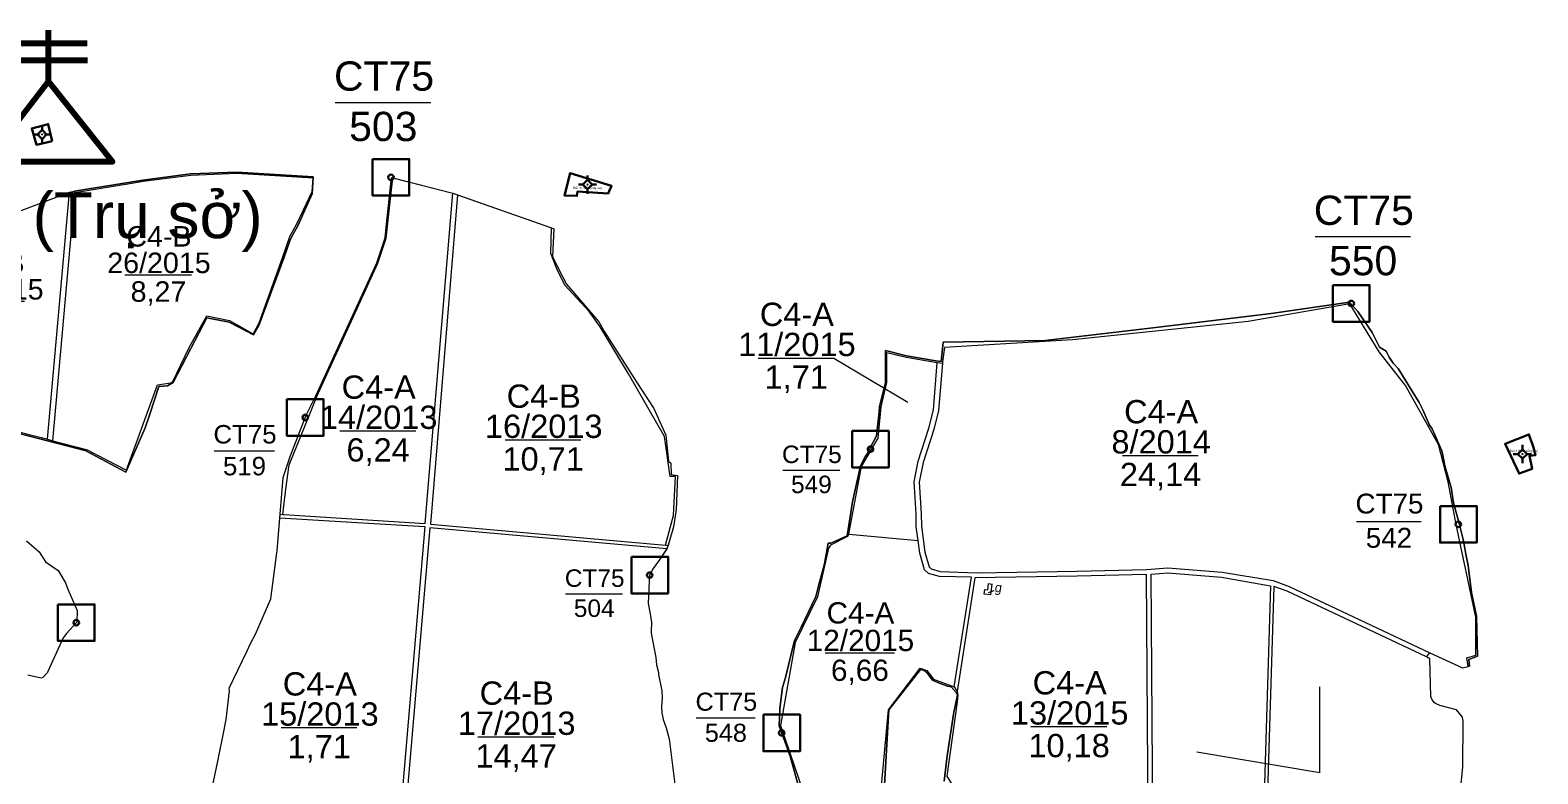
# Model space of a CAD drawing. Header units: metres. Extents: x 414177 to 417612, y 1525362 to 1528489.
# Drawn here: x 415554 to 417612, y 1527473 to 1528489 of the extents above; entities that cross this region are included whole.
import ezdxf
from ezdxf.enums import TextEntityAlignment as Align

# ---------------------------------------------------------------- set-up
doc = ezdxf.new("R2010")
doc.units = ezdxf.units.M
doc.header["$MEASUREMENT"] = 0
doc.layers.add('RanhOne', color=1, linetype='Continuous', lineweight=0)
doc.layers.add('TruSo', color=1, linetype='Continuous', lineweight=106)
doc.styles.add('Style-Arial', font='arial.ttf')
doc.styles.add('Style-Arial IF', font='ariali.ttf')

# ---------------------------------------------------------------- blocks, each defined once
blk = doc.blocks.new('*U0')
at = {"color": 0, "linetype": 'Continuous', "lineweight": -2, "ltscale": 10, "flags": 128}
blk.add_lwpolyline([(-150, 150), (150, 150), (150, -150), (-150, -150), (-150, 150)], close=True, dxfattribs=at)
at = {"color": 0, "linetype": 'Continuous', "lineweight": -2, "ltscale": 10}
blk.add_circle((-0.02828, 0.016065), 22.5, dxfattribs=at)
blk = doc.blocks.new('*U5')
at = {"layer": 'RanhOne', "color": 3, "linetype": 'Continuous', "lineweight": 13}
blk.add_line((-66.520877, -1.660429), (63.750129, -1.660429), dxfattribs=at)
at = {"layer": 'RanhOne', "color": 3, "linetype": 'Continuous', "lineweight": 13, "style": 'Style-Arial'}
for s, p in [('CT75', (-0.000029, 14.422722)), ('503', (-1.025137, -54.422685))]:
    blk.add_text(s, height=40, dxfattribs=at).set_placement(p, align=Align.CENTER)
blk = doc.blocks.new('*U11')
at = {"layer": 'RanhOne', "color": 3, "linetype": 'Continuous', "lineweight": 13}
blk.add_line((-66.520877, -1.660429), (63.750129, -1.660429), dxfattribs=at)
at = {"layer": 'RanhOne', "color": 3, "linetype": 'Continuous', "lineweight": 13, "style": 'Style-Arial'}
for s, p in [('CT75', (-0.000029, 14.422722)), ('550', (-1.025137, -54.422685))]:
    blk.add_text(s, height=40, dxfattribs=at).set_placement(p, align=Align.CENTER)
blk = doc.blocks.new('*U15')
at = {"layer": 'RanhOne', "color": 3, "linetype": 'Continuous', "lineweight": 13}
blk.add_line((-66.520877, -1.660429), (63.750129, -1.660429), dxfattribs=at)
at = {"layer": 'RanhOne', "color": 3, "linetype": 'Continuous', "lineweight": 13, "style": 'Style-Arial'}
blk.add_text('24,14', height=40, dxfattribs=at).set_placement((-1.025137, -54.422685), align=Align.CENTER)
at = {"layer": 'RanhOne', "color": 3, "linetype": 'Continuous', "lineweight": 13, "insert": (-0.000029, 1.089388), "char_height": 40, "attachment_point": 8, "line_spacing_factor": 0.776524, "style": 'Style-Arial'}
blk.add_mtext('C4-A\\P8/2014', dxfattribs=at)
blk = doc.blocks.new('*U16')
at = {"layer": 'RanhOne', "color": 3, "linetype": 'Continuous', "lineweight": 13}
blk.add_line((-66.520877, -1.660429), (63.750129, -1.660429), dxfattribs=at)
at = {"layer": 'RanhOne', "color": 3, "linetype": 'Continuous', "lineweight": 13, "style": 'Style-Arial'}
blk.add_text('1,71', height=40, dxfattribs=at).set_placement((-1.025137, -54.422685), align=Align.CENTER)
at = {"layer": 'RanhOne', "color": 3, "linetype": 'Continuous', "lineweight": 13, "insert": (-0.000029, 1.089388), "char_height": 40, "attachment_point": 8, "line_spacing_factor": 0.776524, "style": 'Style-Arial'}
blk.add_mtext('C4-A\\P11/2015', dxfattribs=at)
blk = doc.blocks.new('*U17')
at = {"layer": 'RanhOne', "color": 3, "linetype": 'Continuous', "lineweight": 13}
blk.add_line((-66.520877, -1.660429), (63.750129, -1.660429), dxfattribs=at)
at = {"layer": 'RanhOne', "color": 3, "linetype": 'Continuous', "lineweight": 13, "style": 'Style-Arial'}
blk.add_text('6,66', height=40, dxfattribs=at).set_placement((-1.025137, -54.422685), align=Align.CENTER)
at = {"layer": 'RanhOne', "color": 3, "linetype": 'Continuous', "lineweight": 13, "insert": (-0.000029, 1.089388), "char_height": 40, "attachment_point": 8, "line_spacing_factor": 0.776524, "style": 'Style-Arial'}
blk.add_mtext('C4-A\\P12/2015', dxfattribs=at)
blk = doc.blocks.new('*U18')
at = {"layer": 'RanhOne', "color": 3, "linetype": 'Continuous', "lineweight": 13}
blk.add_line((-66.520877, -1.660429), (63.750129, -1.660429), dxfattribs=at)
at = {"layer": 'RanhOne', "color": 3, "linetype": 'Continuous', "lineweight": 13, "style": 'Style-Arial'}
blk.add_text('10,18', height=40, dxfattribs=at).set_placement((-1.025137, -54.422685), align=Align.CENTER)
at = {"layer": 'RanhOne', "color": 3, "linetype": 'Continuous', "lineweight": 13, "insert": (-0.000029, 1.089388), "char_height": 40, "attachment_point": 8, "line_spacing_factor": 0.776524, "style": 'Style-Arial'}
blk.add_mtext('C4-A\\P13/2015', dxfattribs=at)
blk = doc.blocks.new('*U22')
at = {"layer": 'RanhOne', "color": 3, "linetype": 'Continuous', "lineweight": 13}
blk.add_line((-66.520877, -1.660429), (63.750129, -1.660429), dxfattribs=at)
at = {"layer": 'RanhOne', "color": 3, "linetype": 'Continuous', "lineweight": 13, "style": 'Style-Arial'}
blk.add_text('6,24', height=40, dxfattribs=at).set_placement((-1.025137, -54.422685), align=Align.CENTER)
at = {"layer": 'RanhOne', "color": 3, "linetype": 'Continuous', "lineweight": 13, "insert": (-0.000029, 1.089388), "char_height": 40, "attachment_point": 8, "line_spacing_factor": 0.776524, "style": 'Style-Arial'}
blk.add_mtext('C4-A\\P14/2013', dxfattribs=at)
blk = doc.blocks.new('*U23')
at = {"layer": 'RanhOne', "color": 3, "linetype": 'Continuous', "lineweight": 13}
blk.add_line((-66.520877, -1.660429), (63.750129, -1.660429), dxfattribs=at)
at = {"layer": 'RanhOne', "color": 3, "linetype": 'Continuous', "lineweight": 13, "style": 'Style-Arial'}
blk.add_text('1,71', height=40, dxfattribs=at).set_placement((-1.025137, -54.422685), align=Align.CENTER)
at = {"layer": 'RanhOne', "color": 3, "linetype": 'Continuous', "lineweight": 13, "insert": (-0.000029, 1.089388), "char_height": 40, "attachment_point": 8, "line_spacing_factor": 0.776524, "style": 'Style-Arial'}
blk.add_mtext('C4-A\\P15/2013', dxfattribs=at)
blk = doc.blocks.new('*U24')
at = {"layer": 'RanhOne', "color": 3, "linetype": 'Continuous', "lineweight": 13}
blk.add_line((-66.520877, -1.660429), (63.750129, -1.660429), dxfattribs=at)
at = {"layer": 'RanhOne', "color": 3, "linetype": 'Continuous', "lineweight": 13, "style": 'Style-Arial'}
blk.add_text('10,71', height=40, dxfattribs=at).set_placement((-1.025137, -54.422685), align=Align.CENTER)
at = {"layer": 'RanhOne', "color": 3, "linetype": 'Continuous', "lineweight": 13, "insert": (-0.000029, 1.089388), "char_height": 40, "attachment_point": 8, "line_spacing_factor": 0.776524, "style": 'Style-Arial'}
blk.add_mtext('C4-B\\P16/2013', dxfattribs=at)
blk = doc.blocks.new('*U25')
at = {"layer": 'RanhOne', "color": 3, "linetype": 'Continuous', "lineweight": 13}
blk.add_line((-66.520877, -1.660429), (63.750129, -1.660429), dxfattribs=at)
at = {"layer": 'RanhOne', "color": 3, "linetype": 'Continuous', "lineweight": 13, "style": 'Style-Arial'}
blk.add_text('14,47', height=40, dxfattribs=at).set_placement((-1.025137, -54.422685), align=Align.CENTER)
at = {"layer": 'RanhOne', "color": 3, "linetype": 'Continuous', "lineweight": 13, "insert": (-0.000029, 1.089388), "char_height": 40, "attachment_point": 8, "line_spacing_factor": 0.776524, "style": 'Style-Arial'}
blk.add_mtext('C4-B\\P17/2013', dxfattribs=at)
blk = doc.blocks.new('*U39')
at = {"layer": 'RanhOne', "color": 3, "linetype": 'Continuous', "lineweight": 13}
blk.add_line((-66.520877, -1.660429), (63.750129, -1.660429), dxfattribs=at)
at = {"layer": 'RanhOne', "color": 3, "linetype": 'Continuous', "lineweight": 13, "style": 'Style-Arial'}
blk.add_text('8,27', height=40, dxfattribs=at).set_placement((-1.025137, -54.422685), align=Align.CENTER)
at = {"layer": 'RanhOne', "color": 3, "linetype": 'Continuous', "lineweight": 13, "insert": (-0.000029, 1.089388), "char_height": 40, "attachment_point": 8, "line_spacing_factor": 0.776524, "style": 'Style-Arial'}
blk.add_mtext('C4-B\\P26/2015', dxfattribs=at)
blk = doc.blocks.new('*U40')
at = {"layer": 'RanhOne', "color": 3, "linetype": 'Continuous', "lineweight": 13}
blk.add_line((-66.520877, -1.660429), (63.750129, -1.660429), dxfattribs=at)
at = {"layer": 'RanhOne', "color": 3, "linetype": 'Continuous', "lineweight": 13, "style": 'Style-Arial'}
blk.add_text('7,65', height=40, dxfattribs=at).set_placement((-1.025137, -54.422685), align=Align.CENTER)
at = {"layer": 'RanhOne', "color": 3, "linetype": 'Continuous', "lineweight": 13, "insert": (-0.000029, 1.089388), "char_height": 40, "attachment_point": 8, "line_spacing_factor": 0.776524, "style": 'Style-Arial'}
blk.add_mtext('C4-B\\P27/2015', dxfattribs=at)
blk = doc.blocks.new('DDCT')
at = {"layer": 'RanhOne', "color": 5, "linetype": 'Continuous', "lineweight": 0}
for p, q in [((6.24, 0), (-6.24, 0)), ((0, -6.24), (0, 6.24))]:
    blk.add_line(p, q, dxfattribs=at)
blk = doc.blocks.new('CENTRD')
at = {"layer": 'RanhOne', "linetype": 'Continuous', "lineweight": 0}
h = blk.add_hatch(color=7, dxfattribs=at)
edge = h.paths.add_edge_path()
edge.add_arc((0, 0), 1.5, 0, 360)
at = {"layer": 'RanhOne', "color": 7, "linetype": 'Continuous', "lineweight": 0}
for p, q in [((-6.25, 0), (-12.5, 0)), ((0, 6.25), (-6.25, 0)), ((-6.25, 0), (0, -6.25)), ((0, 12.5), (0, 6.25)), ((6.25, 0), (0, 6.25)), ((0, -6.25), (6.25, 0)), ((12.5, 0), (6.25, 0)), ((0, -6.25), (0, -12.5))]:
    blk.add_line(p, q, dxfattribs=at)
blk = doc.blocks.new('CENTRD_1')
at = {"layer": 'RanhOne', "linetype": 'Continuous', "lineweight": 30}
h = blk.add_hatch(color=5, dxfattribs=at)
edge = h.paths.add_edge_path()
edge.add_arc((0, 0), 1.5, 0, 360)
at = {"layer": 'RanhOne', "color": 5, "linetype": 'Continuous', "lineweight": 30}
for p, q in [((-6.25, 0), (-12.5, 0)), ((0, 6.25), (-6.25, 0)), ((-6.25, 0), (0, -6.25)), ((0, 12.5), (0, 6.25)), ((6.25, 0), (0, 6.25)), ((0, -6.25), (6.25, 0)), ((12.5, 0), (6.25, 0)), ((0, -6.25), (0, -12.5))]:
    blk.add_line(p, q, dxfattribs=at)
blk = doc.blocks.new('*U55')
at = {"layer": 'RanhOne', "color": 3, "linetype": 'Continuous', "lineweight": 13}
blk.add_line((-66.520877, -1.660429), (63.750129, -1.660429), dxfattribs=at)
at = {"layer": 'RanhOne', "color": 3, "linetype": 'Continuous', "lineweight": 13, "style": 'Style-Arial'}
for s, p in [('CT75', (-0.000029, 14.422722)), ('542', (-1.025137, -54.422685))]:
    blk.add_text(s, height=40, dxfattribs=at).set_placement(p, align=Align.CENTER)
blk = doc.blocks.new('*U56')
at = {"layer": 'RanhOne', "color": 3, "linetype": 'Continuous', "lineweight": 13}
blk.add_line((-66.520877, -1.660429), (63.750129, -1.660429), dxfattribs=at)
at = {"layer": 'RanhOne', "color": 3, "linetype": 'Continuous', "lineweight": 13, "style": 'Style-Arial'}
for s, p in [('CT75', (-0.000029, 14.422722)), ('549', (-1.025137, -54.422685))]:
    blk.add_text(s, height=40, dxfattribs=at).set_placement(p, align=Align.CENTER)
blk = doc.blocks.new('*U57')
at = {"layer": 'RanhOne', "color": 3, "linetype": 'Continuous', "lineweight": 13}
blk.add_line((-66.520877, -1.660429), (63.750129, -1.660429), dxfattribs=at)
at = {"layer": 'RanhOne', "color": 3, "linetype": 'Continuous', "lineweight": 13, "style": 'Style-Arial'}
for s, p in [('CT75', (-0.000029, 14.422722)), ('548', (-1.025137, -54.422685))]:
    blk.add_text(s, height=40, dxfattribs=at).set_placement(p, align=Align.CENTER)
blk = doc.blocks.new('*U60')
at = {"layer": 'RanhOne', "color": 3, "linetype": 'Continuous', "lineweight": 13}
blk.add_line((-66.520877, -1.660429), (63.750129, -1.660429), dxfattribs=at)
at = {"layer": 'RanhOne', "color": 3, "linetype": 'Continuous', "lineweight": 13, "style": 'Style-Arial'}
for s, p in [('CT75', (-0.000029, 14.422722)), ('519', (-1.025137, -54.422685))]:
    blk.add_text(s, height=40, dxfattribs=at).set_placement(p, align=Align.CENTER)
blk = doc.blocks.new('*U61')
at = {"layer": 'RanhOne', "color": 3, "linetype": 'Continuous', "lineweight": 13}
blk.add_line((-66.520877, -1.660429), (63.750129, -1.660429), dxfattribs=at)
at = {"layer": 'RanhOne', "color": 3, "linetype": 'Continuous', "lineweight": 13, "style": 'Style-Arial'}
for s, p in [('CT75', (-0.000029, 14.422722)), ('504', (-1.025137, -54.422685))]:
    blk.add_text(s, height=40, dxfattribs=at).set_placement(p, align=Align.CENTER)
blk = doc.blocks.new('*U78')
at = {"layer": 'TruSo', "color": 1, "linetype": 'Continuous', "lineweight": 106}
for p, q in [((-1.00498, 13.016671), (-1.00498, 58.941787)), ((-36.158004, 47.398274), (33.778137, 47.398274)), ((-35.952007, 32.006922), (33.984135, 32.006922))]:
    blk.add_line(p, q, dxfattribs=at)
at = {"layer": 'TruSo', "color": 1, "linetype": 'Continuous', "lineweight": 106, "flags": 128}
blk.add_lwpolyline([(-56.477401, -58.942446), (-1.00498, 13.016671), (56.477968, -58.889332), (-56.477401, -58.942446)], close=True, dxfattribs=at)
blk = doc.blocks.new('*U77')
at = {"layer": 'TruSo', "color": 1, "linetype": 'Continuous', "lineweight": 106, "xscale": 1.5248, "yscale": 1.5248, "zscale": 1.5248}
blk.add_blockref('*U78', (-19.953073, 67.811554), dxfattribs=at)
at = {"layer": 'RanhOne', "color": 7, "linetype": 'Continuous', "lineweight": 0, "style": 'Style-Arial'}
blk.add_text('Đội 4 (Trụ sở)', height=62.5, dxfattribs=at).set_placement((0.000165, -95.186062), align=Align.MIDDLE_CENTER)

msp = doc.modelspace()

# ---------------------------------------------------------------- linework, layer by layer
at = {"layer": 'RanhOne', "color": 3, "linetype": 'Continuous', "lineweight": 0}
for p, q in [((415938.7424, 1528268.2657), (415940.0358, 1528286.6464)), ((416048.9814, 1528286.73), (416130.546, 1528265.785)), ((415607.195, 1528267.164), (415614.27, 1528268.4517)), ((415614.27, 1528268.4517), (415614.4322, 1528266.7328)), ((416130.546, 1528265.785), (416137.0825, 1528263.4856)), ((416137.0825, 1528263.4856), (416265.419, 1528218.339)), ((416792.082, 1528034.367), (416799.06, 1528033.8122)), ((415577.3291, 1527929.6352), (415584.5636, 1527927.7269)), ((415894.5306, 1527822.5401), (415894.9279, 1527827.35)), ((415894.9279, 1527827.35), (415898.552, 1527827.12)), ((416671.208, 1527800.044), (416765.9495, 1527791.595)), ((416421.045, 1527785.056), (416424.5696, 1527784.7389)), ((416861.175045, 1527724.231616), (416862.132465, 1527732.509447)), ((416862.132465, 1527732.509447), (416866.577052, 1527731.995383)), ((416866.453001, 1527732.009731), (416864.737434, 1527717.176984)), ((416856.321755, 1527718.150348), (416857.079901, 1527724.705264)), ((416864.737434, 1527717.176984), (416856.321755, 1527718.150348)), ((416857.079901, 1527724.705264), (416861.175045, 1527724.231616)), ((416862.222259, 1527720.429621), (416869.895674, 1527722.904916)), ((416815.308, 1527591.42), (416819.496, 1527585.075))]:
    msp.add_line(p, q, dxfattribs=at)
at = {"layer": 'RanhOne', "color": 7, "linetype": 'Continuous', "lineweight": 0}
for p, q in [((416651.101317, 1528040.684236), (416751.930154, 1527980.454675)), ((417314.597703, 1527474.137608), (417314.597703, 1527591.5857)), ((417314.597703, 1527474.137608), (417146.406941, 1527502.450019))]:
    msp.add_line(p, q, dxfattribs=at)
at = {"layer": 'RanhOne', "color": 5, "linetype": 'Continuous', "lineweight": 30, "flags": 128}
for points in [[(415583.52, 1528336.75), (415578.4, 1528360.24), (415555.75, 1528354.35), (415562.2, 1528331.94), (415583.52, 1528336.75)], [(416347.26, 1528276.05), (416342.58, 1528265.23), (416300.87, 1528268.04), (416300.21, 1528262.17), (416283.33, 1528262.86), (416290.83, 1528293.01), (416347.26, 1528276.05)], [(417608.72, 1527907.93), (417600.94, 1527907.09), (417604.36, 1527889.4), (417586.47, 1527882.71), (417567.37, 1527923.45), (417600.03, 1527936.35), (417604.74, 1527922.52), (417606.19, 1527918.44), (417608.72, 1527907.93)]]:
    msp.add_lwpolyline(points, dxfattribs=at)
at = {"layer": 'RanhOne', "color": 3, "linetype": 'Continuous', "lineweight": 13, "flags": 128}
for points in [[(415449.967, 1528207.675), (415607.195, 1528267.164), (415614.27, 1528268.4517), (415707.597, 1528283.694), (415772.47, 1528292.112), (415835.574, 1528294.737), (415940.155, 1528288.341)], [(415940.155, 1528288.341), (415938.5, 1528264.82), (415919, 1528221.34), (415910.72, 1528206.51), (415908.092, 1528200.566), (415900.628, 1528178.523), (415865.683, 1528085.258), (415858.532, 1528072.354), (415825.311, 1528089.789), (415806.59, 1528093.46), (415794.882, 1528095.694), (415772.851, 1528053.746), (415760.848, 1528029.89), (415748.992, 1528007.143), (415740.93, 1528002.64), (415729.08, 1528001.79), (415717.06, 1527963.85), (415710.6368, 1527945.313), (415684.4344, 1527884.9302), (415629.826, 1527913.988), (415628.2, 1527914.37), (415540.44, 1527937.006)], [(415782.65, 1527358.76), (415810.825, 1527494.546), (415817.813, 1527528.088), (415821.427, 1527546.965), (415825.64, 1527586.06), (415825.54, 1527589.63), (415850.03, 1527640.8), (415854.28, 1527650.78), (415861.16, 1527663.69), (415882.43, 1527711.56), (415890.37, 1527774.73), (415890.78, 1527777.13), (415899.07, 1527877.5), (415899.9, 1527880.38), (415909.22, 1527907.32), (415914.2, 1527920.4), (415930.28, 1527962.67), (415943.7186, 1527988.91), (416027.026, 1528170.7589), (416038.3147, 1528204.8377), (416040.077, 1528223.564), (416046.43, 1528283.07), (416047.2696, 1528287.1696), (416130.546, 1528265.785), (416265.419, 1528218.339), (416268.7308, 1528217.1587), (416266.881, 1528179.433), (416274.553, 1528163.304), (416286.119, 1528141.399), (416330.268, 1528090.085), (416337.828, 1528076.377), (416381.757, 1528007.395), (416404.935, 1527971.712), (416421.617, 1527935.471), (416425.33, 1527899.76), (416428.495, 1527896.946), (416428.876, 1527881.526), (416437.235, 1527880.16), (416435.545, 1527833.342), (416431.885, 1527810.198), (416425.865, 1527789.542), (416423.51, 1527780.81), (416411.58, 1527763.08), (416404.03, 1527753.11), (416399.22, 1527744.17), (416398.59, 1527736.42), (416397.46, 1527705.25), (416400.14, 1527691.19), (416401.79, 1527679.62), (416401.58, 1527667.09), (416401.68, 1527664.81), (416407.69, 1527631.41), (416408.78, 1527621.7), (416411.51, 1527610.98), (416411.57, 1527608.5), (416415.87, 1527586.14), (416416.43, 1527575.88), (416415.49, 1527564.81), (416415.98, 1527555.05), (416416.52, 1527554.14), (416417.99, 1527546.95), (416421.996, 1527535.538), (416425.873, 1527520.35), (416434.47, 1527455.01)], [(417529.526, 1527633.371), (417528.38, 1527687.998), (417521.762, 1527720.285), (417517.16, 1527757.1), (417513.34, 1527774.96), (417511.85, 1527783), (417510.07, 1527792.61), (417504.25, 1527816.37), (417497.097, 1527842.834), (417493.627, 1527863.836), (417485.03, 1527893.599), (417482.473, 1527908.189), (417481.1808, 1527913.7295), (417469.56, 1527939.68), (417467.39, 1527944.93), (417464.16, 1527949.18), (417455.05, 1527969.89), (417450.31, 1527979.7), (417421.32, 1528026.49), (417414.69, 1528033.7), (417409.32, 1528041.86), (417404.84, 1528049.89), (417395.7, 1528055.46), (417390.006, 1528067.491), (417385.778, 1528075.71), (417366.261, 1528104.051), (417354.928, 1528116.747), (417247.8225, 1528101.6841), (417094.3828, 1528082.984), (416939.5442, 1528064.6986), (416800.1061, 1528062.189), (416799.1934, 1528053.205), (416797.4273, 1528035.8195), (416790.3677, 1528036.7555), (416750.1115, 1528043.6499), (416721.4497, 1528050.8143), (416721.4719, 1528007.3987), (416713.4723, 1527974.4022), (416712.953, 1527966.622), (416709.057, 1527934.491), (416695.406, 1527908.456), (416694.285, 1527906.738), (416687.236, 1527893.199), (416676.465, 1527844.45), (416668.961, 1527797.754), (416646.702, 1527787.974), (416643.08, 1527787.84), (416638.34, 1527759.75), (416631.396, 1527734.544), (416626.509, 1527714.834), (416606.484, 1527673.004), (416597.301, 1527654.729), (416585.042, 1527604.455), (416581.031, 1527590.704), (416577.13, 1527562.039), (416576.34, 1527538.314), (416591.147, 1527496.73), (416602.366, 1527457.311)], [(415548.645, 1527790.846), (415566.0773, 1527776.1225), (415574.44, 1527762.41), (415591.72, 1527750.45), (415602.024, 1527733.504), (415605.226, 1527724.928), (415617.717, 1527695.871), (415617.583, 1527695.43), (415617.22, 1527679.92), (415603.16, 1527664.27), (415598.578, 1527658.385), (415577.721, 1527612.26), (415577.414, 1527611.284), (415571.137, 1527604.465), (415568.678, 1527603.249), (415550.6, 1527607.25)], [(417506.2079, 1527445.6095), (417509.6322, 1527481.8456), (417510.0292, 1527544.264), (417509.3206, 1527549.9499), (417501.0421, 1527560.0842), (417478.0801, 1527566.0659), (417473.468, 1527568.375), (417470.9198, 1527569.6271), (417468.03, 1527573.965), (417466.111, 1527578.2933), (417464.853, 1527629.932), (417460.314, 1527632.474), (417462.3756, 1527635.1852), (417464.6456, 1527638.1703), (417509.215, 1527617.532), (417518.7255, 1527619.8921), (417518.02, 1527629.097), (417529.526, 1527633.371)], [(416719.93, 1527457.74), (416725.8713, 1527560.1887), (416769.081, 1527615.18), (416773.915, 1527614.44), (416778.215, 1527610.652), (416785.3919, 1527600.5164), (416793.78, 1527597.18), (416806.2, 1527592.24), (416811.242, 1527591.466), (416818.114, 1527583.784), (416819.77, 1527580.16), (416814.86, 1527556.83), (416805.82, 1527497.45), (416801.77, 1527462.77)]]:
    msp.add_lwpolyline(points, dxfattribs=at)
at = {"layer": 'RanhOne', "color": 3, "linetype": 'Continuous', "lineweight": 0, "flags": 128}
for points in [[(415940.0358, 1528286.6464), (415940.155, 1528288.341), (415835.574, 1528294.737), (415772.47, 1528292.112), (415707.597, 1528283.694), (415614.27, 1528268.4517)], [(415614.4322, 1528266.7328), (415692.48, 1528279.675), (415707.7854, 1528282.4583), (415773.0306, 1528290.3098), (415835.5843, 1528292.9523), (415940.0358, 1528286.6464)], [(415894.9279, 1527827.35), (415899.07, 1527877.5), (415899.9, 1527880.38), (415909.22, 1527907.32), (415914.2, 1527920.4), (415930.28, 1527962.67), (415943.7186, 1527988.91), (416027.026, 1528170.7589), (416038.3147, 1528204.8377), (416040.077, 1528223.564), (416046.43, 1528283.07), (416047.2696, 1528287.1696), (416048.9814, 1528286.73)], [(415898.552, 1527827.12), (415902.8755, 1527861.4824), (415907.052, 1527894.677), (415934.8524, 1527963.1023), (415945.096, 1527988.315), (415956.5425, 1528013.3012), (416000, 1528108.1632), (416028.424, 1528170.209), (416039.788, 1528204.515), (416048.9814, 1528286.73)], [(415220.481, 1528068.997), (415382.269, 1528170.598), (415449.967, 1528207.675), (415607.195, 1528267.164)], [(415540.44, 1527937.006), (415628.2, 1527914.37), (415629.826, 1527913.988), (415684.4344, 1527884.9302), (415710.6368, 1527945.313), (415717.06, 1527963.85), (415729.08, 1528001.79), (415740.93, 1528002.64), (415748.992, 1528007.143), (415760.848, 1528029.89), (415772.851, 1528053.746), (415794.882, 1528095.694), (415806.59, 1528093.46), (415825.311, 1528089.789), (415858.532, 1528072.354), (415865.683, 1528085.258), (415900.628, 1528178.523), (415908.092, 1528200.566), (415910.72, 1528206.51), (415919, 1528221.34), (415938.5, 1528264.82), (415938.7424, 1528268.2657)], [(415577.3291, 1527929.6352), (415607.037, 1528262.3807), (415607.195, 1528267.164)], [(415584.5636, 1527927.7269), (415630.354, 1527915.6481), (415685.236, 1527887.307), (415686.683, 1527891.743), (415727.455, 1528004.027), (415745.8524, 1528006.8748), (415748.4215, 1528008.7731), (415770.9167, 1528054.8189), (415794.618, 1528098.405), (415825.5643, 1528092.0105), (415857.03, 1528074.011), (415858.2964, 1528073.2866), (415866.254, 1528088.597), (415898.799, 1528178.8761), (415908.0727, 1528206.7127), (415917.0778, 1528222.9721), (415926.7316, 1528243.289), (415938.4958, 1528268.0475), (415938.6141, 1528268.2963), (415938.7424, 1528268.2657)], [(415584.5636, 1527927.7269), (415614.6369, 1528264.5651), (415614.4322, 1528266.7328)], [(415898.552, 1527827.12), (415900.0788, 1527827.0231), (416000, 1527820.6815), (416093.0795, 1527814.7741), (416130.546, 1528265.785)], [(416137.0825, 1528263.4856), (416100.034, 1527813.934), (416421.045, 1527785.056)], [(416421.045, 1527785.056), (416432.039, 1527825.671), (416434.552, 1527878.622), (416427.233, 1527878.953), (416419.619, 1527933.598), (416370.617, 1528019.261), (416331.793, 1528083.289), (416316.89, 1528104.319), (416283.5532, 1528140.2236), (416272.6655, 1528162.2766), (416264.318, 1528183.266), (416265.419, 1528218.339)], [(416265.419, 1528218.339), (416268.7308, 1528217.1587), (416266.881, 1528179.433), (416274.553, 1528163.304), (416286.119, 1528141.399), (416330.268, 1528090.085), (416337.828, 1528076.377), (416381.757, 1528007.395), (416404.935, 1527971.712), (416421.617, 1527935.471), (416425.33, 1527899.76), (416428.495, 1527896.946), (416428.876, 1527881.526), (416437.235, 1527880.16), (416435.545, 1527833.342), (416431.885, 1527810.198), (416425.865, 1527789.542), (416424.5696, 1527784.7389)], [(416602.366, 1527457.311), (416591.147, 1527496.73), (416576.34, 1527538.314), (416577.13, 1527562.039), (416581.031, 1527590.704), (416585.042, 1527604.455), (416597.301, 1527654.729), (416606.484, 1527673.004), (416626.509, 1527714.834), (416631.396, 1527734.544), (416638.34, 1527759.75), (416643.08, 1527787.84), (416646.702, 1527787.974), (416668.961, 1527797.754), (416676.465, 1527844.45), (416687.236, 1527893.199), (416694.285, 1527906.738), (416695.406, 1527908.456), (416709.057, 1527934.491), (416712.953, 1527966.622), (416713.4723, 1527974.4022), (416721.4719, 1528007.3987), (416721.4497, 1528050.8143), (416750.1115, 1528043.6499), (416790.3677, 1528036.7555), (416797.4273, 1528035.8195), (416799.1934, 1528053.205), (416800.1061, 1528062.189), (416939.5442, 1528064.6986), (417094.3828, 1528082.984), (417247.8225, 1528101.6841), (417354.928, 1528116.747), (417366.261, 1528104.051), (417385.778, 1528075.71), (417390.006, 1528067.491), (417395.7, 1528055.46), (417404.84, 1528049.89), (417409.32, 1528041.86), (417414.69, 1528033.7), (417421.32, 1528026.49), (417450.31, 1527979.7), (417455.05, 1527969.89), (417464.16, 1527949.18), (417467.39, 1527944.93), (417469.56, 1527939.68), (417481.1808, 1527913.7295), (417482.473, 1527908.189), (417485.03, 1527893.599), (417493.627, 1527863.836), (417497.097, 1527842.834), (417504.25, 1527816.37), (417510.07, 1527792.61), (417511.85, 1527783), (417513.34, 1527774.96), (417517.16, 1527757.1), (417521.762, 1527720.285), (417528.38, 1527687.998), (417529.526, 1527633.371), (417518.02, 1527629.097), (417518.7255, 1527619.8921), (417516.9138, 1527619.4425)], [(417516.9138, 1527619.4425), (417515.306, 1527631.089), (417527.669, 1527634.894), (417527.234, 1527686.678), (417500.745, 1527813.076), (417489.562, 1527871.745), (417476.294, 1527922.535), (417431.345, 1528003.252), (417395.522, 1528049.202), (417355.269, 1528114.84), (417216.75, 1528090.711), (416976.703, 1528065.562), (416801.8419, 1528055.0921), (416799.2834, 1528035.5208), (416799.06, 1528033.8122)], [(416671.208, 1527800.044), (416688.796, 1527892.595), (416711.653, 1527931.393), (416715.404, 1527974.085), (416723.424, 1528007.166), (416723.403, 1528048.314), (416749.707, 1528041.739), (416792.082, 1528034.367)], [(416765.9495, 1527791.595), (416763.491, 1527810.264), (416763.1998, 1527827.919), (416760.585, 1527871.457), (416765.925, 1527899.837), (416780.811, 1527944.938), (416786.969, 1527970.054), (416792.082, 1528034.367)], [(416799.06, 1528033.8122), (416793.9022, 1527968.9359), (416787.5443, 1527943.0046), (416772.7182, 1527898.0851), (416767.6243, 1527871.0129), (416770.1963, 1527828.1867), (416770.4834, 1527810.7804), (416775.1098, 1527775.6492), (416780.988, 1527755.3824), (416783.7681, 1527752.8016), (416796.2041, 1527749.1105), (416845.4721, 1527747.3289), (416983.178, 1527749.5486), (417077.5739, 1527751.9378), (417106.8142, 1527754.1629), (417181.1464, 1527748.1641), (417250.6446, 1527736.568), (417272.782, 1527728.6977), (417464.6456, 1527638.1703)], [(415237.527, 1528005.263), (415404.848, 1527963.303), (415407.573, 1527967.435), (415488.543, 1527960.637), (415487.106, 1527952.808), (415568.622, 1527931.932), (415577.3291, 1527929.6352)], [(415775.4042, 1527350.6893), (415775.09, 1527356.04), (415782.65, 1527358.76), (415810.825, 1527494.546), (415817.813, 1527528.088), (415821.427, 1527546.965), (415825.64, 1527586.06), (415825.54, 1527589.63), (415850.03, 1527640.8), (415854.28, 1527650.78), (415861.16, 1527663.69), (415882.43, 1527711.56), (415890.37, 1527774.73), (415890.78, 1527777.13), (415894.5306, 1527822.5401)], [(415894.5306, 1527822.5401), (416000, 1527816.0695), (416092.3965, 1527810.4009), (416053.6405, 1527356.0345), (416000, 1527354.0927), (415819.0162, 1527347.5411), (415775.4042, 1527350.6893)], [(415548.645, 1527790.846), (415566.0773, 1527776.1225), (415574.44, 1527762.41), (415591.72, 1527750.45), (415602.024, 1527733.504), (415605.226, 1527724.928), (415617.717, 1527695.871), (415617.583, 1527695.43), (415617.22, 1527679.92), (415603.16, 1527664.27), (415598.578, 1527658.385), (415577.721, 1527612.26), (415577.414, 1527611.284), (415571.137, 1527604.465), (415568.678, 1527603.249), (415550.6, 1527607.25)], [(416422.9096, 1527779.9177), (416099.27, 1527808.62), (416062.559, 1527378.228), (416097.579, 1527366.675), (416115.6707, 1527355.3007), (416384.4468, 1527365.2689), (416446.1862, 1527379.5151)], [(416671.208, 1527800.044), (416669.4674, 1527797.008), (416646.565, 1527785.212), (416643.557, 1527781.029), (416628.513, 1527714.46), (416598.136, 1527652.063), (416578.093, 1527538.752), (416608.888, 1527448.298), (416659.605, 1527351.014), (416668.018, 1527321.128), (416680.518, 1527317.217), (416707.516, 1527319.546), (416711.4858, 1527407.1696), (416725.5735, 1527560.2959), (416768.736, 1527617.171), (416778.031, 1527613.992), (416786.823, 1527602.222), (416815.308, 1527591.42)], [(416815.308, 1527591.42), (416839.084, 1527741.455), (416795.135, 1527742.126), (416780.206, 1527746.557), (416774.805, 1527751.571), (416768.239, 1527774.209), (416765.9495, 1527791.595)], [(416422.9096, 1527779.9177), (416411.58, 1527763.08), (416404.03, 1527753.11), (416399.22, 1527744.17), (416398.59, 1527736.42), (416397.46, 1527705.25), (416400.14, 1527691.19), (416401.79, 1527679.62), (416401.58, 1527667.09), (416401.68, 1527664.81), (416407.69, 1527631.41), (416408.78, 1527621.7), (416411.51, 1527610.98), (416411.57, 1527608.5), (416415.87, 1527586.14), (416416.43, 1527575.88), (416415.49, 1527564.81), (416415.98, 1527555.05), (416416.52, 1527554.14), (416417.99, 1527546.95), (416421.996, 1527535.538), (416425.873, 1527520.35), (416434.47, 1527455.01)], [(416422.9096, 1527779.9177), (416423.51, 1527780.81), (416424.5696, 1527784.7389)], [(416818.779, 1527344.93), (416965.6412, 1527339.1457), (417035.0787, 1527342.2616), (417080.324, 1527345.517), (417077.751, 1527744.94), (416983.323, 1527742.55), (416843.489, 1527740.296), (416819.496, 1527585.075)], [(417247.062, 1527729.491), (417235.68, 1527353.645), (417232.758, 1527345.124), (417181.0012, 1527341.5991), (417087.109, 1527346.073), (417084.376, 1527745.422), (417106.8001, 1527747.1413), (417180.258, 1527741.213), (417247.062, 1527729.491)], [(417460.314, 1527632.474), (417269.795, 1527722.367), (417251.845, 1527728.718), (417239.641, 1527345.625), (417264.3798, 1527340.0709), (417475.6139, 1527339.6475), (417494.9128, 1527346.281)], [(417460.314, 1527632.474), (417462.3756, 1527635.1852), (417464.6456, 1527638.1703)], [(417494.9128, 1527346.281), (417502.7785, 1527390.7788), (417506.2079, 1527445.6095), (417509.6322, 1527481.8456), (417510.0292, 1527544.264), (417509.3206, 1527549.9499), (417501.0421, 1527560.0842), (417478.0801, 1527566.0659), (417473.468, 1527568.375), (417470.9198, 1527569.6271), (417468.03, 1527573.965), (417466.111, 1527578.2933), (417464.853, 1527629.932), (417460.314, 1527632.474)], [(417464.6456, 1527638.1703), (417509.215, 1527617.532), (417516.9138, 1527619.4425)], [(416801.77, 1527462.77), (416805.82, 1527497.45), (416814.86, 1527556.83), (416819.77, 1527580.16), (416818.114, 1527583.784), (416811.242, 1527591.466), (416806.2, 1527592.24), (416793.78, 1527597.18), (416785.3919, 1527600.5164), (416778.215, 1527610.652), (416773.915, 1527614.44), (416769.081, 1527615.18), (416725.8713, 1527560.1887), (416719.93, 1527457.74)], [(416819.496, 1527585.075), (416820.1492, 1527580.2389), (416819.342, 1527570.907), (416805.068, 1527469.3), (416818.6911, 1527447.1014), (416823.285, 1527438.132), (416824.876, 1527421.027), (416818.779, 1527344.93)]]:
    msp.add_lwpolyline(points, dxfattribs=at)

# ---------------------------------------------------------------- block references
at = {"layer": 'RanhOne', "color": 3, "linetype": 'Continuous', "lineweight": 13}
for name, p in [('*U5', (416036.778109, 1528391.420871)), ('*U11', (417374.563001, 1528208.132507))]:
    msp.add_blockref(name, p, dxfattribs=at)
at = {"layer": 'RanhOne', "color": 5, "linetype": 'Continuous', "lineweight": 30}
for p in [(415569.81, 1528346.09), (416314.57, 1528277.59), (417591.12, 1527909.53)]:
    msp.add_blockref('CENTRD_1', p, dxfattribs=at)
at = {"layer": 'RanhOne', "color": 3, "linetype": 'Continuous', "lineweight": 30, "ltscale": 1.666667, "xscale": 0.166667, "yscale": 0.166667, "zscale": 0.166667}
for p in [(416046.197, 1528287.488), (417357.373, 1528115.216), (415929.176, 1527959.464), (416700.982, 1527916.213), (417503.608, 1527813.464), (416399.497, 1527744.176), (415616.568, 1527679.166), (416579.732, 1527528.61)]:
    msp.add_blockref('*U0', p, dxfattribs=at)
at = {"layer": 'RanhOne', "color": 5, "linetype": 'Continuous', "lineweight": 0, "xscale": 0.15, "yscale": 0.15, "zscale": 0.15}
for p in [(416290.83, 1528293.01), (416283.33, 1528262.86), (416300.87, 1528268.04), (416342.58, 1528265.23), (416347.26, 1528276.05), (416300.21, 1528262.17), (417600.03, 1527936.35), (417567.37, 1527923.45), (417604.74, 1527922.52), (417606.19, 1527918.44), (417600.94, 1527907.09), (417608.72, 1527907.93), (417586.47, 1527882.71), (417604.36, 1527889.4)]:
    msp.add_blockref('DDCT', p, dxfattribs=at)
at = {"layer": 'RanhOne', "color": 7, "linetype": 'Continuous', "lineweight": 0}
for p in [(416314.57, 1528277.59), (417591.12, 1527909.53)]:
    msp.add_blockref('CENTRD', p, dxfattribs=at)
at = {"layer": 'RanhOne', "color": 3, "linetype": 'Continuous', "lineweight": 13}
for name, p, xscale, yscale, zscale in [('*U39', (415729.484944, 1528155.560978), 0.698935, 0.698935, 0.698935), ('*U40', (415501.384823, 1528119.381989), 0.698935, 0.698935, 0.698935), ('*U16', (416600.426567, 1528042.004105), 0.794896, 0.794896, 0.794896), ('*U22', (416029.494924, 1527942.533776), 0.794896, 0.794896, 0.794896), ('*U24', (416254.818577, 1527930.207284), 0.794896, 0.794896, 0.794896), ('*U15', (417097.813131, 1527908.980715), 0.794896, 0.794896, 0.794896), ('*U60', (415846.935039, 1527914.78845), 0.631017, 0.631017, 0.631017), ('*U56', (416620.897964, 1527888.597844), 0.596897, 0.596897, 0.596897), ('*U55', (417409.519245, 1527818.456089), 0.679182, 0.679182, 0.679182), ('*U61', (416324.360188, 1527719.502099), 0.596897, 0.596897, 0.596897), ('*U17', (416687.248792, 1527639.184617), 0.726402, 0.726402, 0.726402), ('*U23', (415949.13676, 1527537.174771), 0.794896, 0.794896, 0.794896), ('*U18', (416972.961244, 1527538.67236), 0.794896, 0.794896, 0.794896), ('*U25', (416217.927603, 1527524.588666), 0.794896, 0.794896, 0.794896), ('*U57', (416504.155607, 1527550.019409), 0.61673, 0.61673, 0.61673)]:
    msp.add_blockref(name, p, dxfattribs=dict(at, xscale=xscale, yscale=yscale, zscale=zscale))
at = {"layer": 'TruSo', "color": 1, "linetype": 'Continuous', "lineweight": 106}
msp.add_blockref('*U77', (415599.973946, 1528330.851347), dxfattribs=at)

# ---------------------------------------------------------------- texts
at = {"layer": 'RanhOne', "color": 7, "linetype": 'Continuous', "lineweight": 13, "style": 'Style-Arial'}
for s, height, p in [('Đội 4 (Trụ sở)', 1.5625, (415564.414061, 1528345.367888)), ('Đội 4 (Nhà công vụ)', 3.125, (416295.017695, 1528271.561963)), ('Đội 4 (Nhà công vụ)', 3.125, (417573.574684, 1527912.284233))]:
    msp.add_text(s, height=height, dxfattribs=at).set_placement(p)
at = {"layer": 'RanhOne', "color": 3, "linetype": 'Continuous', "lineweight": 0, "style": 'Style-Arial'}
msp.add_text('2', height=0.75, dxfattribs=at).set_placement((416347.26, 1528276.05), align=Align.TOP_LEFT)
at = {"layer": 'RanhOne', "color": 3, "linetype": 'Continuous', "lineweight": 0, "style": 'Style-Arial IF'}
msp.add_text('g', height=12.5, rotation=2.237282, dxfattribs=at).set_placement((416875.390957, 1527727.136849), align=Align.MIDDLE_CENTER)

doc.saveas('drawing.dxf')
